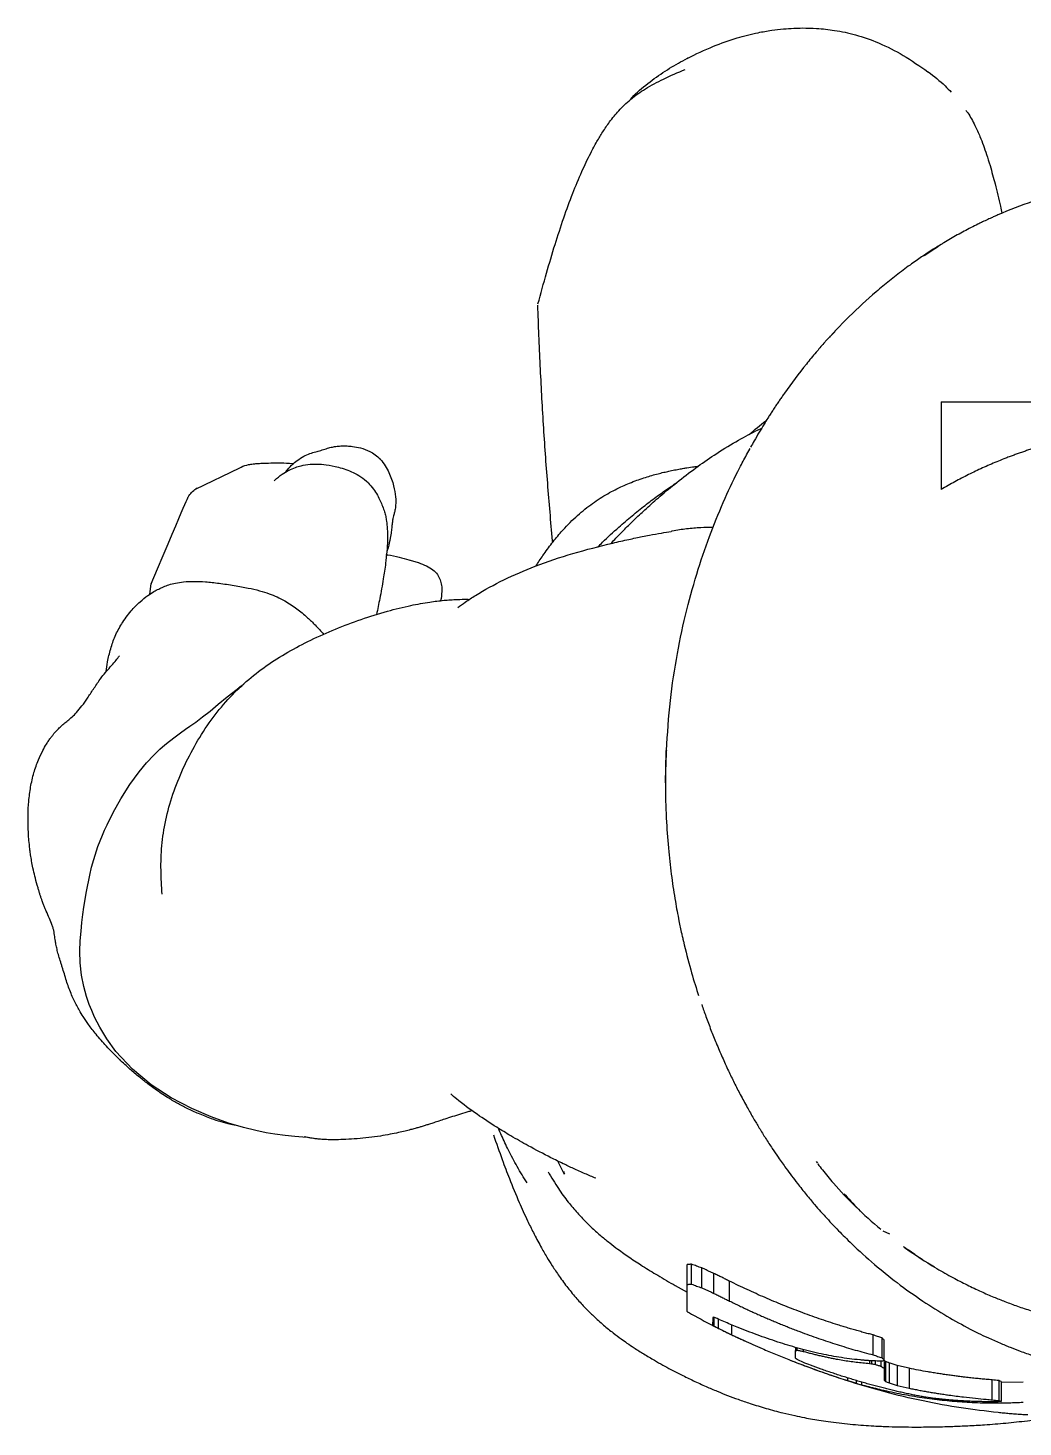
# Model space of a CAD drawing. Header units: inches. Extents: x 16559 to 58559, y 6500 to 36200.
# Drawn here: x 21458.1 to 21708.2, y 20045.1 to 20396.5 of the extents above; entities that cross this region are included whole.
import ezdxf

# ---------------------------------------------------------------- set-up
doc = ezdxf.new("R2010")
doc.units = ezdxf.units.IN
doc.header["$LTSCALE"] = 300

# ---------------------------------------------------------------- blocks, each defined once
blk = doc.blocks.new('A$C74912eca')
at = {"color": 7, "linetype": 'Continuous', "lineweight": 25}
for p, q in [((-57.15, 95.68), (57.15, 95.68)), ((-57.15, 95.68), (-57.15, 73.68)), ((-198.1, 81.2), (-198.09, 81.23)), ((-106.08, 82.32), (-105.19, 83.98)), ((-244.52, 73.75), (-233.41, 79.09)), ((-221.73, 78.1), (-221.4, 78.64)), ((-224.75, 75.83), (-224.58, 75.96)), ((-201.12, 75.27), (-201.15, 75.34)), ((-190.96, 55.96), (-190.7, 55.9)), ((-255.99, 47.35), (-255.67, 49.97)), ((-255.64, 49.93), (-255.59, 50.11)), ((-234.05, 23.53), (-232.84, 24.36)), ((-126.35, 3.38), (-126.25, 8.05)), ((-126.16, 8.1), (-126.29, 8)), ((-263.56, -69.57), (-263.6, -69.53)), ((-151.83, -98.38), (-153.51, -95.05)), ((-88.63, -95.17), (-88.3, -95.61)), ((-70.12, -113.4), (-71.76, -112.64)), ((-63.79, -118.52), (-65.48, -117.38)), ((-121.02, -126.01), (-121.02, -121.01)), ((-119.92, -125.95), (-119.92, -120.95)), ((-117.34, -126.88), (-117.34, -121.87)), ((-124, -126.32), (-121.02, -127.94)), ((-114.29, -128.27), (-114.29, -123.27)), ((-110.34, -130.21), (-110.34, -125.21)), ((-120.72, -133.07), (-121.02, -132.85)), ((-114.56, -136.29), (-114.56, -135.47)), ((-114.25, -136.5), (-114.25, -134.33)), ((-113.13, -137.07), (-113.13, -134.77)), ((-109.78, -138.7), (-109.78, -136.15)), ((-74.27, -143.72), (-74.27, -138.72)), ((-72.03, -144.47), (-72.03, -139.47)), ((-71.49, -145.05), (-71.49, -140.05)), ((-93.81, -141.77), (-93.81, -142.64)), ((-93.81, -141.77), (-93.81, -142.95)), ((-93.43, -141.88), (-93.43, -142.51)), ((-91.84, -142.32), (-91.84, -142.84)), ((-75.19, -145.08), (-75.19, -145.87)), ((-75.19, -145.87), (-74.68, -145.94)), ((-74.68, -145.13), (-74.68, -145.94)), ((-73.71, -146.15), (-73.71, -145.2)), ((-72.25, -146.6), (-72.25, -145.31)), ((-71.49, -145.4), (-71.49, -147.12)), ((-71.19, -145.38), (-71.19, -150.38)), ((-70.29, -145.77), (-70.29, -150.77)), ((-68.26, -146.38), (-68.26, -151.38)), ((-65.26, -147.1), (-65.26, -152.1)), ((-80.66, -150.2), (-80.66, -149.5)), ((-78.48, -150.86), (-78.48, -150.16)), ((-77.1, -151.25), (-77.1, -150.55)), ((-44.34, -155.02), (-44.34, -150.02)), ((-42.73, -150.2), (-42.73, -155.2)), ((-42.12, -150.4), (-42.12, -155.4)), ((-36.62, -150.62), (-42.12, -150.7)), ((-42.27, -155.46), (-42.86, -155.49))]:
    blk.add_line(p, q, dxfattribs=at)
at = {"color": 7, "linetype": 'Continuous', "lineweight": 25, "flags": 128}
blk.add_lwpolyline([(-216.34, -89.11), (-217.54, -89.06), (-219.57, -88.91), (-221.99, -88.66), (-224.61, -88.3), (-226.76, -87.93), (-229.37, -87.4), (-232.53, -86.62), (-236.28, -85.51), (-240.63, -83.95), (-245.5, -81.85), (-250.65, -79.14), (-255.7, -75.87), (-260.4, -72), (-264.54, -67.52), (-266.84, -64.35), (-268.59, -61.44), (-269.89, -58.9), (-270.63, -57.24), (-271.25, -55.68), (-271.94, -53.68), (-272.64, -51.22), (-273.21, -48.33), (-273.54, -45.22), (-273.6, -42.33), (-273.5, -39.69), (-273.31, -37.27), (-273.07, -35.09), (-272.83, -33.14), (-272.58, -31.29), (-271.93, -27.33), (-271.12, -23.24), (-270.64, -21.2), (-270.13, -19.32), (-269.06, -16.05), (-267.94, -13.21), (-267.38, -11.92), (-266.77, -10.56), (-265.27, -7.5), (-263.34, -4.02), (-261.09, -0.46), (-258.73, 2.76), (-256.82, 5.03), (-255.04, 6.9), (-253.5, 8.38), (-252.23, 9.51), (-251.07, 10.47), (-249.67, 11.56), (-248.34, 12.54), (-247.1, 13.41), (-245.95, 14.19), (-244.44, 15.24), (-242.75, 16.51), (-240.88, 18), (-238.82, 19.7), (-236.56, 21.56), (-234.08, 23.51), (-234.08, 23.51)], dxfattribs=at)
at = {"color": 7, "linetype": 'Continuous', "lineweight": 25}
for points, knots in [([(-120.99, 181.95), (-118.82, 183), (-114.75, 184.98), (-108.77, 187.06), (-103.85, 188.32), (-99.93, 189.01), (-96.94, 189.36), (-94.36, 189.53), (-91.59, 189.6), (-88.17, 189.5), (-83.7, 189.02), (-78.44, 187.91), (-72.63, 185.84), (-66.49, 182.75), (-62.57, 180), (-60.53, 178.58)], [0, 0, 0, 0, 0.112638, 0.211009, 0.295399, 0.349775, 0.396677, 0.43618, 0.47027, 0.526088, 0.596318, 0.680084, 0.776345, 0.883925, 1, 1, 1, 1]), ([(-135.61, 171.26), (-135.07, 171.85), (-133.31, 173.79), (-129.87, 176.51), (-125.51, 179.5), (-122.46, 181.16), (-120.95, 181.98)], [0, 0, 0, 0, 0.132072, 0.429218, 0.718344, 1, 1, 1, 1]), ([(-120.94, 181.96), (-120.95, 181.97), (-120.98, 181.98), (-120.97, 181.94), (-120.97, 181.93)], [0, 0, 0, 0, 0.555638, 1, 1, 1, 1]), ([(-158.5, 120.25), (-157.78, 122.84), (-156.41, 127.84), (-154.28, 135.07), (-152.1, 141.76), (-149.86, 147.87), (-147.61, 153.3), (-145.56, 157.62), (-143.78, 160.92), (-142.21, 163.54), (-140.43, 166.16), (-138.16, 168.97), (-135.17, 171.81), (-131.4, 174.48), (-126.76, 176.93), (-123.34, 178.39), (-121.51, 179.17)], [0, 0, 0, 0, 0.111122, 0.214764, 0.311564, 0.401636, 0.483127, 0.553695, 0.598917, 0.637697, 0.679781, 0.729792, 0.785904, 0.848286, 0.918707, 1, 1, 1, 1]), ([(-60.56, 178.56), (-60.52, 178.56), (-60.47, 178.57), (-60.47, 178.53), (-60.46, 178.53)], [0, 0, 0, 0, 0.765429, 1, 1, 1, 1]), ([(-60.46, 178.53), (-58.99, 177.43), (-56.92, 175.88), (-55.17, 173.97), (-54.66, 173.42)], [0, 0, 0, 0, 0.707873, 1, 1, 1, 1]), ([(-51, 168.94), (-50.84, 168.72), (-49.95, 167.53), (-48.78, 165.28), (-47.51, 162.52), (-46.57, 160.08), (-45.72, 157.66), (-44.72, 154.43), (-43.54, 150.09), (-42.57, 146.09), (-42.05, 143.62), (-41.92, 143.04)], [0, 0, 0, 0, 0.029308, 0.16184, 0.273455, 0.358869, 0.446505, 0.55312, 0.726398, 0.935547, 1, 1, 1, 1]), ([(-41.82, 143.09), (-42.13, 142.96), (-42.73, 142.7), (-43.64, 142.31), (-45.1, 141.66), (-46.53, 140.99), (-48.24, 140.16), (-49.69, 139.43), (-51.42, 138.52), (-53.13, 137.59), (-54.82, 136.63), (-55.94, 135.97), (-56.5, 135.64)], [0, 0, 0, 0, 0.059999, 0.119989, 0.179971, 0.350348, 0.408312, 0.52669, 0.645046, 0.763382, 0.8817, 1, 1, 1, 1]), ([(-56.5, 135.64), (-56.74, 135.49), (-57.46, 135.05), (-58.88, 134.18), (-60.96, 132.84), (-63.08, 131.4), (-65.09, 129.98), (-66.76, 128.76), (-68.49, 127.44), (-70.19, 126.1), (-71.87, 124.73), (-72.98, 123.79), (-73.53, 123.33)], [0, 0, 0, 0, 0.040816, 0.119885, 0.237188, 0.394523, 0.48437, 0.587579, 0.690752, 0.793884, 0.896969, 1, 1, 1, 1]), ([(-61.42, 132.39), (-60.43, 133.1), (-59.22, 133.97), (-57.93, 134.71), (-57.7, 134.84)], [0, 0, 0, 0, 0.819801, 1, 1, 1, 1]), ([(-154.79, 60.39), (-154.81, 60.52), (-155.26, 65.45), (-156.1, 75.32), (-157.17, 90), (-157.94, 104.92), (-158.35, 114.91), (-158.57, 119.96)], [0, 0, 0, 0, 0.006502, 0.24912, 0.497766, 0.746355, 1, 1, 1, 1]), ([(-85.17, 111.95), (-85.06, 112.08), (-84.64, 112.57), (-84.18, 113.02), (-83.84, 113.36)], [0, 0, 0, 0, 0.261934, 1, 1, 1, 1]), ([(-96.56, 97.85), (-96.76, 97.55), (-97.17, 96.97), (-97.78, 96.08), (-98.39, 95.19), (-98.99, 94.29), (-99.58, 93.39), (-100.16, 92.49), (-100.87, 91.38), (-101.78, 89.91), (-102.94, 88), (-104.06, 86.08), (-104.77, 84.81), (-105.06, 84.3)], [0, 0, 0, 0, 0.067294, 0.134584, 0.20187, 0.269153, 0.336432, 0.403707, 0.47098, 0.582612, 0.72802, 0.889787, 1, 1, 1, 1]), ([(-140.17, 60.08), (-140.04, 60.22), (-139.56, 60.74), (-138.43, 61.93), (-136.56, 63.84), (-134.08, 66.28), (-131.1, 69.06), (-127.63, 72.15), (-123.5, 75.57), (-118.97, 79.03), (-114.03, 82.47), (-108.99, 85.57), (-104.97, 87.78), (-102.74, 88.83), (-102.24, 89.06)], [0, 0, 0, 0, 0.015385, 0.056636, 0.119063, 0.198782, 0.279055, 0.374669, 0.48579, 0.607572, 0.722169, 0.851938, 0.966872, 1, 1, 1, 1]), ([(-105.44, 87.44), (-104.07, 88.63), (-102.63, 89.88), (-101.11, 91.04), (-101.04, 91.1)], [0, 0, 0, 0, 0.950804, 1, 1, 1, 1]), ([(-221.45, 78.6), (-220.98, 79.11), (-220.05, 80.14), (-218.51, 81.33), (-216.94, 82.25), (-215.39, 82.84), (-213.97, 83.2), (-212.81, 83.53), (-211.54, 83.98), (-210.26, 84.31), (-209.06, 84.51), (-207.82, 84.6), (-206.46, 84.6), (-204.88, 84.45), (-202.92, 84.1), (-201, 83.41), (-199.3, 82.4), (-198.5, 81.64), (-198.08, 81.23)], [0, 0, 0, 0, 0.074217, 0.148144, 0.235831, 0.322831, 0.410521, 0.499905, 0.579142, 0.634789, 0.681648, 0.721178, 0.756143, 0.793334, 0.845133, 0.912879, 0.953485, 1, 1, 1, 1]), ([(-27.8, 85.73), (-28.16, 85.64), (-28.87, 85.46), (-29.94, 85.17), (-31, 84.87), (-32.06, 84.56), (-33.11, 84.25), (-34.16, 83.92), (-35.21, 83.58), (-36.26, 83.23), (-37.3, 82.87), (-38.34, 82.5), (-39.37, 82.12), (-40.4, 81.73), (-41.69, 81.23), (-43.24, 80.61), (-45.03, 79.85), (-46.81, 79.06), (-48.57, 78.24), (-50.31, 77.39), (-52.05, 76.5), (-53.76, 75.59), (-55.47, 74.65), (-56.59, 74), (-57.15, 73.68)], [0, 0, 0, 0, 0.034667, 0.069316, 0.103951, 0.138574, 0.17319, 0.2078, 0.242409, 0.277021, 0.311637, 0.346262, 0.380899, 0.415551, 0.450221, 0.51139, 0.572497, 0.633558, 0.694592, 0.755618, 0.816654, 0.877717, 0.938827, 1, 1, 1, 1]), ([(-198.08, 81.21), (-197.66, 80.69), (-196.84, 79.66), (-195.67, 77.42), (-194.73, 74.75), (-194.23, 71.91), (-194.21, 69.74), (-194.43, 68.32), (-194.67, 67.49), (-194.81, 67.08), (-194.96, 66.36), (-195.09, 65.47), (-195.2, 64.38), (-195.33, 63.09), (-195.63, 61.25), (-196, 59.54), (-196.36, 58.38), (-196.46, 58.06)], [0, 0, 0, 0, 0.056994, 0.113079, 0.215592, 0.29977, 0.367419, 0.426952, 0.487325, 0.551806, 0.612335, 0.687105, 0.755423, 0.819156, 0.881911, 0.967654, 1, 1, 1, 1]), ([(-126.22, 8.1), (-125.95, 12.29), (-125.42, 20.44), (-123.62, 32.24), (-121.26, 43.24), (-118.38, 53.43), (-115.14, 62.78), (-111.62, 71.28), (-108.61, 77.72), (-106.66, 81.27), (-106.08, 82.32)], [0, 0, 0, 0, 0.163452, 0.31777, 0.463041, 0.599279, 0.726447, 0.844545, 0.953562, 1, 1, 1, 1]), ([(-233.41, 79.09), (-233.3, 79.16), (-232.6, 79.58), (-231.41, 79.87), (-230.07, 80.09), (-229.01, 80.19), (-227.56, 80.28), (-225.56, 80.32), (-223.06, 80.31), (-221.07, 80.3), (-220.04, 80.18), (-219.92, 80.16)], [0, 0, 0, 0, 0.022723, 0.144142, 0.220042, 0.29366, 0.399278, 0.575501, 0.774072, 0.975099, 1, 1, 1, 1]), ([(-224.63, 76.02), (-224.03, 76.53), (-222.9, 77.47), (-221.14, 78.5), (-219.54, 79.19), (-217.78, 79.73), (-215.96, 80.04), (-213.84, 80.07), (-211.46, 79.88), (-208.38, 79.28), (-205.43, 78.23), (-202.92, 76.86), (-201.74, 75.88), (-201.14, 75.38)], [0, 0, 0, 0, 0.092106, 0.170725, 0.238402, 0.296598, 0.387266, 0.453855, 0.544131, 0.667428, 0.821333, 0.907943, 1, 1, 1, 1]), ([(-221.34, 78.6), (-221.56, 78.49), (-221.81, 78.35), (-221.83, 78.08), (-221.84, 78.04)], [0, 0, 0, 0, 0.845708, 1, 1, 1, 1]), ([(-159.04, 54.43), (-158.45, 55.32), (-157.18, 57.24), (-155.04, 60.14), (-152.35, 63.41), (-149.15, 66.71), (-145.38, 69.83), (-141.58, 72.34), (-137.82, 74.3), (-134.75, 75.58), (-132.35, 76.43), (-130.64, 76.96), (-129.04, 77.42), (-127.55, 77.81), (-126.16, 78.14), (-124.73, 78.45), (-123.33, 78.72), (-122.05, 78.95), (-120.74, 79.16), (-119.5, 79.34), (-118.54, 79.47), (-118.19, 79.52)], [0, 0, 0, 0, 0.0451099, 0.0982685, 0.1493148, 0.2207829, 0.2878177, 0.3505319, 0.4083542, 0.4623685, 0.4881303, 0.5135635, 0.5396416, 0.5672704, 0.5972141, 0.6300805, 0.6792216, 0.7351623, 0.798375, 0.9257674, 1, 1, 1, 1]), ([(-255.67, 49.97), (-246.62, 71.46), (-246.16, 72.21), (-245.24, 73.18), (-244.53, 73.77), (-244.16, 74.09)], [0, 0, 0, 0, 0.262653, 0.608996, 1, 1, 1, 1]), ([(-201.12, 75.28), (-200.68, 74.78), (-199.83, 73.83), (-198.59, 71.84), (-197.66, 69.79), (-197.06, 68.1), (-196.76, 66.94), (-196.52, 65.53), (-196.32, 63.47), (-196.28, 60.88), (-196.44, 57.95), (-196.8, 54.75), (-197.42, 50.83), (-198.17, 46.54), (-198.79, 43.56), (-199.07, 42.23)], [0, 0, 0, 0, 0.0551, 0.105662, 0.192911, 0.240961, 0.282842, 0.320856, 0.374523, 0.456109, 0.533677, 0.617071, 0.732603, 0.879768, 1, 1, 1, 1]), ([(-143.42, 59.22), (-143.03, 59.62), (-141.35, 61.34), (-138.49, 63.95), (-134.92, 67.02), (-131.67, 69.63), (-128.51, 72.01), (-125.93, 73.85), (-124.4, 74.86), (-123.89, 75.2)], [0, 0, 0, 0, 0.06495, 0.282817, 0.457632, 0.62205, 0.777327, 0.926139, 1, 1, 1, 1]), ([(-114.51, 64.09), (-115.52, 64.1), (-117.64, 64.11), (-121.1, 63.77), (-123.6, 63.44), (-124.92, 63.14), (-125, 63.12)], [0, 0, 0, 0, 0.310173, 0.648052, 0.978244, 1, 1, 1, 1]), ([(-178.67, 43.98), (-178.04, 44.44), (-176.56, 45.53), (-172.8, 47.97), (-167.03, 51.12), (-158.83, 54.67), (-149.66, 57.7), (-142.39, 59.58), (-137.69, 60.67), (-135.76, 61.1), (-133.98, 61.47), (-132.22, 61.83), (-130, 62.27), (-127.58, 62.7), (-125.81, 62.99), (-125, 63.13)], [0, 0, 0, 0, 0.039646, 0.092858, 0.235745, 0.383199, 0.555939, 0.732639, 0.768612, 0.802486, 0.833512, 0.861713, 0.89375, 0.951168, 1, 1, 1, 1]), ([(-196.7, 57.27), (-196.55, 57.26), (-195.43, 57.13), (-193.5, 56.73), (-191.74, 56.23), (-190.94, 56)], [0, 0, 0, 0, 0.07577, 0.5778239, 1, 1, 1, 1]), ([(-190.92, 55.99), (-190.52, 55.88), (-189.74, 55.65), (-188.96, 55.4), (-188.57, 55.28)], [0, 0, 0, 0, 0.497347, 1, 1, 1, 1]), ([(-188.54, 55.27), (-187.84, 55.02), (-186.55, 54.56), (-184.92, 53.56), (-183.72, 52.39), (-183.28, 51.44), (-183.07, 50.99)], [0, 0, 0, 0, 0.30815, 0.569618, 0.79689, 1, 1, 1, 1]), ([(-263.09, 39.95), (-262.35, 41.04), (-261, 43.01), (-258.68, 45.32), (-256.71, 46.91), (-255.13, 47.94), (-253.82, 48.66), (-252.55, 49.24), (-251.13, 49.76), (-249.43, 50.19), (-247.38, 50.5), (-244.9, 50.61), (-241.95, 50.49), (-238.61, 50.13), (-236.1, 49.73), (-234.82, 49.52)], [0, 0, 0, 0, 0.118552, 0.214863, 0.288644, 0.340992, 0.381831, 0.420638, 0.466457, 0.520475, 0.586802, 0.670253, 0.770098, 0.882383, 1, 1, 1, 1]), ([(-234.81, 49.52), (-234.21, 49.42), (-233.05, 49.23), (-230.89, 48.83), (-228.54, 48.3), (-226.14, 47.55), (-224.04, 46.7), (-222.21, 45.76), (-220.55, 44.74), (-219.11, 43.72), (-217.73, 42.63), (-216.18, 41.29), (-214.33, 39.52), (-213.04, 38.06), (-212.33, 37.26)], [0, 0, 0, 0, 0.068753, 0.131535, 0.24423, 0.342416, 0.425629, 0.511344, 0.583805, 0.65129, 0.712917, 0.782258, 0.880746, 1, 1, 1, 1]), ([(-183.07, 50.99), (-182.94, 50.52), (-182.68, 49.57), (-182.62, 47.76), (-182.82, 46.48), (-182.95, 45.71)], [0, 0, 0, 0, 0.279133, 0.563117, 1, 1, 1, 1]), ([(-252.93, -27.97), (-253.05, -26.01), (-253.3, -22.16), (-253.14, -15.91), (-252.16, -9.49), (-250.35, -2.95), (-247.78, 3.55), (-244.56, 9.82), (-240.79, 15.66), (-236.53, 20.93), (-231.87, 25.47), (-226.8, 29.43), (-221.34, 32.88), (-215.51, 35.92), (-209.34, 38.66), (-202.91, 41.1), (-196.57, 43.08), (-190.79, 44.5), (-186.03, 45.36), (-182.71, 45.77), (-180.45, 45.95), (-178.55, 46.04), (-176.94, 46.09), (-175.92, 46.06), (-175.7, 46.05)], [0, 0, 0, 0, 0.064264, 0.125938, 0.186588, 0.246817, 0.306033, 0.363217, 0.417306, 0.467924, 0.516901, 0.565441, 0.614454, 0.664714, 0.716827, 0.770684, 0.825441, 0.874226, 0.913604, 0.944012, 0.958204, 0.973303, 0.994304, 1, 1, 1, 1]), ([(-266.98, 27.91), (-266.88, 28.72), (-266.63, 30.65), (-265.9, 33.64), (-264.82, 36.9), (-263.68, 38.9), (-263.1, 39.92)], [0, 0, 0, 0, 0.19211, 0.457672, 0.724114, 1, 1, 1, 1]), ([(-268.81, 25.54), (-268.58, 25.89), (-268.04, 26.68), (-266.95, 27.97), (-265.71, 29.35), (-264.55, 30.61), (-263.94, 31.49), (-263.67, 31.86)], [0, 0, 0, 0, 0.191291, 0.43896, 0.658688, 0.853667, 1, 1, 1, 1]), ([(-263.61, -69.55), (-264.75, -68.43), (-266.85, -66.35), (-269.41, -63.4), (-271.34, -60.93), (-272.7, -58.93), (-273.65, -57.35), (-274.41, -55.98), (-275.06, -54.69), (-275.93, -52.77), (-276.72, -50.64), (-277.34, -48.58), (-277.78, -47.12), (-278.16, -45.91), (-278.52, -44.77), (-278.82, -43.87), (-279.1, -42.85), (-279.28, -42.14), (-279.43, -41.47), (-279.61, -40.58), (-279.75, -39.74), (-279.88, -38.91), (-279.96, -38.23), (-280.09, -37.48), (-280.28, -36.67), (-280.63, -35.53), (-281.24, -34.05), (-281.92, -32.57), (-282.39, -31.5), (-282.71, -30.73), (-283.01, -29.92), (-283.26, -29.19), (-283.44, -28.66), (-283.6, -28.16), (-283.81, -27.46), (-284.07, -26.59), (-284.48, -25.15), (-284.91, -23.56), (-285.37, -21.53), (-285.71, -19.77), (-285.96, -18.28), (-286.15, -16.87), (-286.33, -15.31), (-286.5, -13.39), (-286.63, -10.94), (-286.65, -7.95), (-286.47, -4.53), (-286.02, -1.06), (-285.25, 2.38), (-284.13, 5.58), (-283.02, 7.95), (-282.07, 9.59), (-281.39, 10.64), (-280.85, 11.4), (-280.18, 12.26), (-279.4, 13.15), (-278.51, 14.03), (-277.58, 14.85), (-276.62, 15.62), (-275.53, 16.54), (-274.32, 17.73), (-273.05, 19.28), (-271.68, 21.23), (-270.25, 23.46), (-269.09, 25.15), (-268.51, 26)], [0, 0, 0, 0, 0.025391, 0.046917, 0.064491, 0.078184, 0.088118, 0.095473, 0.103208, 0.111505, 0.129895, 0.140046, 0.148849, 0.152555, 0.156075, 0.163289, 0.166402, 0.169304, 0.17235, 0.17586, 0.185113, 0.195099, 0.207968, 0.222255, 0.237117, 0.252617, 0.284963, 0.319027, 0.333994, 0.346977, 0.356713, 0.361965, 0.364034, 0.365835, 0.369173, 0.372805, 0.377102, 0.389606, 0.400923, 0.410448, 0.418077, 0.424072, 0.430803, 0.440547, 0.453301, 0.469055, 0.488282, 0.509547, 0.531557, 0.551139, 0.566966, 0.578929, 0.587679, 0.597299, 0.60863, 0.628873, 0.653229, 0.681797, 0.714523, 0.750565, 0.789686, 0.839446, 0.892207, 0.946437, 1, 1, 1, 1]), ([(-232.78, 24.42), (-232.79, 24.41), (-233.2, 24.16), (-233.65, 23.84), (-234.06, 23.52), (-234.12, 23.47)], [0, 0, 0, 0, 0.028741, 0.862679, 1, 1, 1, 1]), ([(-126.29, 8), (-126.38, 4.86), (-126.56, -1.11), (-126.28, -9.56), (-125.72, -17.01), (-124.95, -23.67), (-124.07, -29.46), (-123.19, -34.18), (-122.55, -37.25), (-122.18, -38.85), (-122.05, -39.43), (-122, -39.66), (-121.97, -39.76), (-121.96, -39.8), (-121.96, -39.82), (-121.96, -39.83), (-121.96, -39.83), (-121.39, -42.24), (-120.25, -46.62), (-118.92, -51.15), (-118.19, -53.26), (-118.13, -53.43)], [0, 0, 0, 0, 0.152051, 0.288324, 0.408829, 0.513599, 0.61226, 0.691167, 0.744247, 0.762745, 0.769943, 0.772928, 0.774206, 0.774761, 0.775004, 0.775111, 0.775158, 0.775195, 0.893485, 0.991567, 1, 1, 1, 1]), ([(-126.44, 0), (-126.44, 0.15), (-126.47, 0.85), (-126.43, 1.55), (-126.4, 2.09)], [0, 0, 0, 0, 0.22049, 1, 1, 1, 1]), ([(-117.35, -55.75), (-117.01, -56.73), (-116.28, -58.84), (-115.05, -62.1), (-113.68, -65.51), (-112.22, -68.92), (-110.7, -72.25), (-109.19, -75.38), (-107.61, -78.46), (-106, -81.43), (-104.4, -84.24), (-102.86, -86.83), (-101.3, -89.34), (-99.71, -91.79), (-98, -94.3), (-96.39, -96.58), (-94.77, -98.78), (-93.08, -100.97), (-91.16, -103.39), (-89.21, -105.73), (-87.6, -107.57), (-86.19, -109.13), (-84.69, -110.76), (-83.07, -112.45), (-81.35, -114.18), (-78.4, -117.05), (-74.16, -120.91), (-68.14, -125.76), (-62.08, -130.1), (-55.93, -133.96), (-51.22, -136.56), (-47.77, -138.31), (-45.3, -139.49), (-42.61, -140.69), (-39.88, -141.81), (-37.11, -142.88), (-34.53, -143.79), (-32.36, -144.51), (-30.77, -145), (-29.25, -145.45), (-27.38, -145.97), (-25.33, -146.49), (-23.51, -146.92), (-22.09, -147.23), (-20.85, -147.49), (-19.29, -147.79), (-17.11, -148.18), (-14.34, -148.61), (-12.29, -148.83), (-11.26, -148.93)], [0, 0, 0, 0, 0.0209891, 0.0447491, 0.0675977, 0.093091, 0.1173259, 0.1394825, 0.1616758, 0.1864731, 0.2081311, 0.2269729, 0.2476755, 0.2689459, 0.2874242, 0.3106958, 0.3271615, 0.3437329, 0.3687675, 0.3915748, 0.4071842, 0.4193757, 0.435491, 0.453139, 0.4679047, 0.484946, 0.5379657, 0.5876115, 0.6413418, 0.6889582, 0.7335971, 0.7485388, 0.7659416, 0.7878869, 0.8067648, 0.824372, 0.8464215, 0.8606508, 0.8694761, 0.8790055, 0.8918746, 0.9076639, 0.920403, 0.9285183, 0.9363168, 0.9451802, 0.9595754, 0.9798325, 1, 1, 1, 1]), ([(-233.9, -86.21), (-234.5, -86.1), (-236.75, -85.68), (-240.05, -84.61), (-243.68, -83.21), (-246.56, -81.88), (-249.19, -80.5), (-251.37, -79.22), (-253.21, -78.03), (-254.85, -76.89), (-256.7, -75.53), (-258.81, -73.84), (-261.18, -71.82), (-262.75, -70.36), (-263.59, -69.57)], [0, 0, 0, 0, 0.047789, 0.178646, 0.269501, 0.351494, 0.425649, 0.500836, 0.554106, 0.612354, 0.684035, 0.771749, 0.876852, 1, 1, 1, 1]), ([(-143.95, -99.37), (-144.85, -98.99), (-146.78, -98.18), (-149.53, -96.96), (-152.33, -95.64), (-156.14, -93.77), (-160.52, -91.46), (-165.02, -88.9), (-169.37, -86.27), (-173.92, -83.29), (-177.85, -80.43), (-179.94, -78.61), (-180.42, -78.19)], [0, 0, 0, 0, 0.068388, 0.144599, 0.215299, 0.298978, 0.455138, 0.577251, 0.673912, 0.810723, 0.956656, 1, 1, 1, 1]), ([(-175.05, -82.37), (-175.31, -82.46), (-176.35, -82.79), (-178, -83.28), (-180.04, -83.91), (-181.74, -84.45), (-183.28, -84.96), (-184.56, -85.38), (-185.64, -85.73), (-186.61, -86.04), (-187.53, -86.32), (-188.46, -86.6), (-189.41, -86.87), (-190.61, -87.19), (-192, -87.55), (-193.69, -87.94), (-195.76, -88.36), (-198.23, -88.79), (-200.03, -89.02), (-200.99, -89.15)], [0, 0, 0, 0, 0.028416, 0.112262, 0.202345, 0.299367, 0.370457, 0.430378, 0.478273, 0.513382, 0.548459, 0.575159, 0.605656, 0.64026, 0.684915, 0.742865, 0.814691, 0.900588, 1, 1, 1, 1]), ([(-161.24, -100.55), (-162.08, -99.19), (-163.77, -96.46), (-165.83, -92.49), (-167.39, -89.27), (-168.19, -87.41), (-168.45, -86.8)], [0, 0, 0, 0, 0.306711, 0.612194, 0.873942, 1, 1, 1, 1]), ([(-206.76, -89.61), (-207.61, -89.65), (-209.18, -89.72), (-211.19, -89.69), (-212.77, -89.61), (-213.98, -89.49), (-214.91, -89.36), (-215.55, -89.26), (-216.03, -89.17), (-216.55, -89.08), (-217.03, -88.98), (-217.12, -88.97), (-217.16, -88.96)], [0, 0, 0, 0, 0.152254, 0.281183, 0.392823, 0.49105, 0.577825, 0.653665, 0.723089, 0.789441, 0.906395, 1, 1, 1, 1]), ([(-200.97, -89.14), (-201.97, -89.25), (-203.91, -89.45), (-205.83, -89.56), (-206.76, -89.61)], [0, 0, 0, 0, 0.512798, 1, 1, 1, 1]), ([(-169.67, -88.47), (-168.95, -90.56), (-167.67, -94.26), (-165.52, -99.89), (-163.42, -105.01), (-161.4, -109.49), (-159.59, -113.19), (-157.97, -116.25), (-156.38, -119.02), (-154.83, -121.51), (-153.1, -124.1), (-151.04, -126.88), (-148.83, -129.54), (-146.68, -131.89), (-144.43, -134.11), (-142.1, -136.2), (-139.77, -138.1), (-137.79, -139.58), (-136.04, -140.82), (-134.14, -142.1), (-131.84, -143.55), (-129.43, -144.99), (-127.15, -146.27), (-124.9, -147.49), (-122.35, -148.81), (-119.4, -150.25), (-116.41, -151.62), (-113.54, -152.85), (-110.85, -153.92), (-108.1, -154.95), (-104.9, -156.05), (-101.14, -157.21), (-97.39, -158.21), (-94.17, -158.96), (-91.67, -159.47), (-89.47, -159.88), (-87.26, -160.24), (-83.89, -160.73), (-79.44, -161.23), (-74.57, -161.57), (-70.44, -161.75), (-67.02, -161.83), (-63.45, -161.86), (-59.19, -161.83), (-54.78, -161.71), (-50.44, -161.53), (-45.91, -161.27), (-40.93, -160.87), (-35.62, -160.3), (-30.58, -159.64), (-25.9, -158.97), (-22.92, -158.56), (-21.47, -158.36)], [0, 0, 0, 0, 0.035565, 0.063239, 0.099096, 0.127217, 0.145582, 0.167023, 0.184412, 0.19808, 0.215102, 0.23476, 0.253548, 0.270466, 0.285434, 0.303658, 0.320166, 0.333305, 0.342922, 0.354458, 0.369898, 0.386625, 0.399519, 0.412173, 0.428106, 0.446061, 0.465054, 0.481022, 0.496331, 0.511414, 0.528687, 0.551489, 0.575012, 0.59168, 0.605267, 0.617076, 0.628999, 0.642776, 0.674479, 0.704852, 0.726915, 0.746499, 0.765564, 0.790997, 0.82156, 0.84332, 0.866524, 0.895611, 0.924451, 0.951955, 0.976659, 1, 1, 1, 1]), ([(-155.97, -97.72), (-155.13, -99.15), (-153.57, -101.78), (-151.05, -105.21), (-148.75, -107.95), (-146.71, -110.11), (-144.7, -112.05), (-142.66, -113.84), (-140.5, -115.6), (-138.11, -117.41), (-135.36, -119.36), (-132.04, -121.54), (-128.22, -123.89), (-125.48, -125.47), (-124, -126.32)], [0, 0, 0, 0, 0.111413, 0.206161, 0.286025, 0.352084, 0.405029, 0.472683, 0.535191, 0.5943, 0.677724, 0.769513, 0.87637, 1, 1, 1, 1]), ([(-151.77, -98.33), (-151.84, -98.25), (-151.96, -98.1), (-151.95, -97.81), (-151.94, -97.68)], [0, 0, 0, 0, 0.544068, 1, 1, 1, 1]), ([(-88.2, -95.74), (-87.81, -96.26), (-86.56, -97.91), (-85.2, -99.49), (-84.27, -100.57)], [0, 0, 0, 0, 0.312238, 1, 1, 1, 1]), ([(-66.65, -116.54), (-65.38, -117.44), (-62.65, -119.36), (-58.48, -121.95), (-54.45, -124.23), (-50.71, -126.16), (-47.29, -127.78), (-44.12, -129.16), (-41.07, -130.38), (-38.51, -131.33), (-36.3, -132.09), (-34.53, -132.66), (-32.75, -133.21), (-31, -133.72), (-29.35, -134.17), (-28.29, -134.44), (-27.8, -134.56)], [0, 0, 0, 0, 0.108154, 0.232348, 0.340531, 0.432796, 0.524043, 0.604969, 0.674563, 0.752451, 0.794391, 0.837532, 0.881394, 0.923883, 0.964909, 1, 1, 1, 1]), ([(-119.92, -120.95), (-120, -120.96), (-120.18, -120.98), (-120.46, -121), (-120.74, -121.01), (-120.92, -121.01), (-121.02, -121.01)], [0, 0, 0, 0, 0.2412645, 0.4883477, 0.7412572, 1, 1, 1, 1]), ([(-117.34, -121.87), (-117.56, -121.8), (-117.99, -121.66), (-118.63, -121.43), (-119.27, -121.19), (-119.7, -121.03), (-119.92, -120.95)], [0, 0, 0, 0, 0.248722, 0.498286, 0.748707, 1, 1, 1, 1]), ([(-114.29, -123.27), (-114.55, -123.16), (-115.06, -122.93), (-115.83, -122.58), (-116.59, -122.23), (-117.09, -121.99), (-117.34, -121.87)], [0, 0, 0, 0, 0.25103, 0.501366, 0.751018, 1, 1, 1, 1]), ([(-121.02, -126.01), (-120.92, -126.01), (-120.73, -126.01), (-120.45, -126), (-120.18, -125.98), (-120, -125.96), (-119.92, -125.95)], [0, 0, 0, 0, 0.263489, 0.517981, 0.763482, 1, 1, 1, 1]), ([(-121.02, -127.91), (-121.02, -127.78), (-121.02, -127.6), (-121.02, -127.38), (-121.02, -127.21), (-121.02, -126.92), (-121.02, -126.51), (-121.02, -126.17), (-121.02, -126.01)], [0, 0, 0, 0, 0.226674, 0.290619, 0.357476, 0.499932, 0.766196, 1, 1, 1, 1]), ([(-119.92, -125.95), (-119.7, -126.03), (-119.27, -126.2), (-118.63, -126.43), (-117.99, -126.66), (-117.56, -126.8), (-117.34, -126.88)], [0, 0, 0, 0, 0.249852, 0.499792, 0.749836, 1, 1, 1, 1]), ([(-110.34, -125.21), (-110.67, -125.05), (-111.34, -124.73), (-112.33, -124.25), (-113.32, -123.76), (-113.97, -123.43), (-114.29, -123.27)], [0, 0, 0, 0, 0.251785, 0.502371, 0.751772, 1, 1, 1, 1]), ([(-74.27, -138.72), (-74.69, -138.62), (-75.52, -138.4), (-76.78, -138.07), (-78.04, -137.72), (-79.3, -137.36), (-80.57, -136.98), (-81.85, -136.59), (-84.27, -135.84), (-87.84, -134.66), (-92.46, -132.99), (-97.01, -131.23), (-100.73, -129.67), (-103.7, -128.36), (-105.94, -127.33), (-108.16, -126.29), (-109.61, -125.57), (-110.34, -125.21)], [0, 0, 0, 0, 0.033425, 0.067079, 0.100966, 0.135086, 0.169443, 0.204039, 0.238875, 0.366613, 0.496132, 0.620868, 0.745517, 0.809806, 0.873642, 0.937036, 1, 1, 1, 1]), ([(-121.02, -129.54), (-121.02, -129.39), (-121.02, -129.12), (-121.02, -128.71), (-121.02, -128.31), (-121.02, -128.05), (-121.02, -127.91)], [0, 0, 0, 0, 0.266444, 0.50068, 0.74626, 1, 1, 1, 1]), ([(-121.02, -130.87), (-121.02, -130.83), (-121.02, -130.73), (-121.02, -130.58), (-121.02, -130.39), (-121.02, -130.14), (-121.02, -129.84), (-121.02, -129.64), (-121.02, -129.54)], [0, 0, 0, 0, 0.113191, 0.228787, 0.343107, 0.563159, 0.776244, 1, 1, 1, 1]), ([(-117.34, -126.88), (-117.09, -126.99), (-116.59, -127.23), (-115.83, -127.58), (-115.06, -127.93), (-114.55, -128.16), (-114.29, -128.27)], [0, 0, 0, 0, 0.2489986, 0.4986567, 0.7489865, 1, 1, 1, 1]), ([(-114.29, -128.27), (-113.97, -128.43), (-113.32, -128.76), (-112.33, -129.25), (-111.34, -129.73), (-110.67, -130.05), (-110.34, -130.21)], [0, 0, 0, 0, 0.247852, 0.497127, 0.74784, 1, 1, 1, 1]), ([(-121.02, -131.79), (-121.02, -131.73), (-121.02, -131.63), (-121.02, -131.45), (-121.02, -131.27), (-121.02, -131.08), (-121.02, -130.94), (-121.02, -130.87)], [0, 0, 0, 0, 0.191616, 0.387422, 0.587419, 0.791611, 1, 1, 1, 1]), ([(-121.02, -132.37), (-121.02, -132.34), (-121.02, -132.27), (-121.02, -132.14), (-121.02, -132.01), (-121.02, -131.88), (-121.02, -131.82), (-121.02, -131.79)], [0, 0, 0, 0, 0.202923, 0.408151, 0.707128, 0.852337, 1, 1, 1, 1]), ([(-121.02, -132.7), (-121.02, -132.67), (-121.02, -132.63), (-121.02, -132.55), (-121.02, -132.47), (-121.02, -132.4), (-121.02, -132.37)], [0, 0, 0, 0, 0.241596, 0.488789, 0.741589, 1, 1, 1, 1]), ([(-121.02, -132.85), (-121.02, -132.82), (-121.02, -132.78), (-121.02, -132.72), (-121.02, -132.7)], [0, 0, 0, 0, 0.507557, 1, 1, 1, 1]), ([(-120.7, -133.03), (-118.57, -134.21), (-113.82, -136.86), (-108.79, -139.17), (-106.01, -140.45)], [0, 0, 0, 0, 0.44688, 1, 1, 1, 1]), ([(-110.34, -130.21), (-109.93, -130.41), (-109.12, -130.81), (-107.89, -131.41), (-106.66, -131.99), (-105.42, -132.57), (-104.17, -133.14), (-102.92, -133.7), (-101.66, -134.25), (-100.4, -134.8), (-99.12, -135.34), (-97.85, -135.86), (-96.56, -136.38), (-95.27, -136.9), (-93.97, -137.4), (-92.32, -138.03), (-90.33, -138.76), (-87.99, -139.59), (-85.67, -140.38), (-83.37, -141.13), (-81.07, -141.84), (-78.8, -142.51), (-76.53, -143.14), (-75.02, -143.53), (-74.27, -143.72)], [0, 0, 0, 0, 0.035258, 0.070574, 0.10595, 0.141388, 0.176891, 0.212459, 0.248096, 0.283802, 0.31958, 0.355432, 0.391359, 0.427364, 0.463447, 0.499612, 0.564481, 0.628663, 0.692171, 0.755016, 0.817209, 0.878762, 0.939688, 1, 1, 1, 1]), ([(-114.57, -134.54), (-114.57, -134.6), (-114.57, -134.71), (-114.58, -134.81), (-114.58, -134.86)], [0, 0, 0, 0, 0.504879, 1, 1, 1, 1]), ([(-114.58, -134.86), (-114.58, -134.94), (-114.58, -135.09), (-114.58, -135.23), (-114.58, -135.3)], [0, 0, 0, 0, 0.506743, 1, 1, 1, 1]), ([(-114.58, -135.3), (-114.58, -135.36), (-114.58, -135.46), (-114.57, -135.61), (-114.57, -135.75), (-114.57, -135.83), (-114.57, -135.87)], [0, 0, 0, 0, 0.261279, 0.515034, 0.761272, 1, 1, 1, 1]), ([(-114.56, -134.37), (-114.56, -134.4), (-114.57, -134.45), (-114.57, -134.51), (-114.57, -134.54)], [0, 0, 0, 0, 0.502655, 1, 1, 1, 1]), ([(-114.57, -135.87), (-114.57, -135.9), (-114.57, -135.96), (-114.57, -136.05), (-114.57, -136.13), (-114.57, -136.19), (-114.56, -136.25), (-114.56, -136.28), (-114.56, -136.29)], [0, 0, 0, 0, 0.167969, 0.33541, 0.502328, 0.668729, 0.834617, 1, 1, 1, 1]), ([(-114.34, -134.29), (-114.37, -134.31), (-114.45, -134.33), (-114.52, -134.35), (-114.56, -134.37)], [0, 0, 0, 0, 0.5025752, 1, 1, 1, 1]), ([(-114.56, -136.29), (-114.51, -136.33), (-114.4, -136.4), (-114.3, -136.47), (-114.25, -136.5)], [0, 0, 0, 0, 0.503872, 1, 1, 1, 1]), ([(-113.48, -134.63), (-113.62, -134.57), (-113.91, -134.46), (-114.19, -134.35), (-114.34, -134.29)], [0, 0, 0, 0, 0.500093, 1, 1, 1, 1]), ([(-114.25, -136.5), (-114.06, -136.59), (-113.69, -136.79), (-113.32, -136.98), (-113.13, -137.07)], [0, 0, 0, 0, 0.498852, 1, 1, 1, 1]), ([(-72.4, -145.31), (-72.7, -145.3), (-73.28, -145.28), (-74.16, -145.24), (-75.03, -145.2), (-75.91, -145.14), (-76.78, -145.07), (-78.23, -144.94), (-80.26, -144.72), (-82.84, -144.34), (-85.41, -143.89), (-88.87, -143.17), (-93.15, -142.09), (-98.31, -140.51), (-102.53, -139.04), (-105.92, -137.75), (-108.15, -136.87), (-110.11, -136.07), (-111.8, -135.36), (-112.92, -134.87), (-113.48, -134.63)], [0, 0, 0, 0, 0.020985, 0.04192, 0.062806, 0.083643, 0.104433, 0.125177, 0.187576, 0.250397, 0.311145, 0.372874, 0.500715, 0.622157, 0.750693, 0.811865, 0.873885, 0.916035, 0.958073, 1, 1, 1, 1]), ([(-113.13, -137.07), (-112.77, -137.25), (-112.03, -137.61), (-110.92, -138.16), (-110.16, -138.52), (-109.78, -138.7)], [0, 0, 0, 0, 0.326894, 0.660224, 1, 1, 1, 1]), ([(-109.78, -138.7), (-109.45, -138.86), (-108.79, -139.17), (-107.79, -139.63), (-106.35, -140.29), (-104.48, -141.14), (-101.83, -142.3), (-98.81, -143.57), (-95.25, -145.01), (-91.48, -146.46), (-88.06, -147.71), (-85.22, -148.7), (-82.94, -149.47), (-81.42, -149.96), (-80.66, -150.2)], [0, 0, 0, 0, 0.035065, 0.070222, 0.105471, 0.186453, 0.267029, 0.382607, 0.499592, 0.635352, 0.769566, 0.847326, 0.924134, 1, 1, 1, 1]), ([(-72.03, -139.47), (-72.41, -139.35), (-73.15, -139.1), (-73.9, -138.85), (-74.27, -138.72)], [0, 0, 0, 0, 0.499353, 1, 1, 1, 1]), ([(-71.49, -140.05), (-71.58, -139.95), (-71.76, -139.76), (-71.94, -139.57), (-72.03, -139.47)], [0, 0, 0, 0, 0.49904, 1, 1, 1, 1]), ([(-93.81, -143.49), (-93.81, -143.4), (-93.81, -143.23), (-93.81, -143.04), (-93.81, -142.95)], [0, 0, 0, 0, 0.503823, 1, 1, 1, 1]), ([(-93.81, -144), (-93.81, -143.95), (-93.81, -143.84), (-93.81, -143.67), (-93.81, -143.55), (-93.81, -143.49)], [0, 0, 0, 0, 0.3340196, 0.6673559, 1, 1, 1, 1]), ([(-93.81, -144.55), (-93.81, -144.51), (-93.81, -144.42), (-93.81, -144.28), (-93.81, -144.15), (-93.81, -144.05), (-93.81, -144)], [0, 0, 0, 0, 0.26044, 0.513918, 0.760437, 1, 1, 1, 1]), ([(-93.43, -142.51), (-93.16, -142.57), (-92.63, -142.68), (-92.1, -142.79), (-91.84, -142.84)], [0, 0, 0, 0, 0.509709, 1, 1, 1, 1]), ([(-91.84, -142.84), (-91.48, -142.93), (-90.78, -143.13), (-89.72, -143.4), (-88.67, -143.66), (-87.63, -143.91), (-86.6, -144.15), (-85.58, -144.37), (-84.56, -144.57), (-83.33, -144.81), (-81.88, -145.06), (-80.21, -145.32), (-78.53, -145.54), (-76.86, -145.73), (-75.75, -145.82), (-75.19, -145.87)], [0, 0, 0, 0, 0.064469, 0.128376, 0.19172, 0.254497, 0.316704, 0.378339, 0.4394, 0.499886, 0.600409, 0.700691, 0.800725, 0.9005, 1, 1, 1, 1]), ([(-74.27, -143.72), (-73.9, -143.85), (-73.15, -144.1), (-72.41, -144.35), (-72.03, -144.47)], [0, 0, 0, 0, 0.500446, 1, 1, 1, 1]), ([(-95.26, -144.99), (-94.79, -145.18), (-93.25, -145.81), (-91.77, -146.36), (-90.73, -146.74)], [0, 0, 0, 0, 0.305064, 1, 1, 1, 1]), ([(-42.9, -158.24), (-45.98, -157.87), (-52.29, -157.12), (-61.88, -155.37), (-71.55, -153.07), (-79.58, -150.67), (-85.93, -148.53), (-89.13, -147.35), (-90.74, -146.75)], [0, 0, 0, 0, 0.1889882, 0.3863187, 0.5922926, 0.7927759, 0.8956006, 1, 1, 1, 1]), ([(-64.68, -153.69), (-65.11, -153.6), (-65.96, -153.42), (-67.24, -153.13), (-68.53, -152.84), (-69.83, -152.53), (-71.13, -152.2), (-72.45, -151.87), (-73.77, -151.52), (-75.1, -151.16), (-76.44, -150.78), (-77.78, -150.39), (-79.13, -149.99), (-80.49, -149.58), (-81.86, -149.15), (-83.23, -148.7), (-84.61, -148.25), (-85.99, -147.78), (-86.92, -147.46), (-87.38, -147.29)], [0, 0, 0, 0, 0.055163, 0.110788, 0.166874, 0.223419, 0.280424, 0.337888, 0.39581, 0.454191, 0.51303, 0.572325, 0.632074, 0.692274, 0.752924, 0.814022, 0.875569, 0.937561, 1, 1, 1, 1]), ([(-73.71, -146.15), (-73.47, -146.23), (-72.98, -146.38), (-72.49, -146.53), (-72.25, -146.6)], [0, 0, 0, 0, 0.500032, 1, 1, 1, 1]), ([(-71.82, -145.29), (-71.92, -145.3), (-72.11, -145.3), (-72.31, -145.31), (-72.4, -145.31)], [0, 0, 0, 0, 0.5006211, 1, 1, 1, 1]), ([(-72.03, -144.47), (-71.94, -144.57), (-71.76, -144.76), (-71.58, -144.95), (-71.49, -145.05)], [0, 0, 0, 0, 0.500136, 1, 1, 1, 1]), ([(-71.49, -145.05), (-71.55, -145.09), (-71.66, -145.17), (-71.77, -145.25), (-71.82, -145.29)], [0, 0, 0, 0, 0.5007069, 1, 1, 1, 1]), ([(-71.49, -145.08), (-71.49, -145.01), (-71.49, -144.87), (-71.49, -144.72), (-71.49, -144.65)], [0, 0, 0, 0, 0.506274, 1, 1, 1, 1]), ([(-71.19, -145.38), (-71.24, -145.33), (-71.34, -145.23), (-71.44, -145.13), (-71.49, -145.08)], [0, 0, 0, 0, 0.503384, 1, 1, 1, 1]), ([(-71.49, -147.12), (-71.49, -147.21), (-71.49, -147.4), (-71.49, -147.67), (-71.49, -147.93), (-71.49, -148.09), (-71.49, -148.18)], [0, 0, 0, 0, 0.2478483, 0.4971359, 0.7478557, 1, 1, 1, 1]), ([(-70.29, -145.77), (-70.44, -145.71), (-70.74, -145.58), (-71.04, -145.45), (-71.19, -145.38)], [0, 0, 0, 0, 0.501857, 1, 1, 1, 1]), ([(-68.26, -146.38), (-68.6, -146.28), (-69.28, -146.08), (-69.95, -145.87), (-70.29, -145.77)], [0, 0, 0, 0, 0.501124, 1, 1, 1, 1]), ([(-65.26, -147.1), (-65.76, -146.98), (-66.76, -146.75), (-67.76, -146.5), (-68.26, -146.38)], [0, 0, 0, 0, 0.5007327, 1, 1, 1, 1]), ([(-55.24, -148.82), (-55.68, -148.76), (-56.56, -148.63), (-57.88, -148.43), (-59.19, -148.22), (-60.86, -147.94), (-62.88, -147.57), (-64.47, -147.25), (-65.26, -147.1)], [0, 0, 0, 0, 0.131786, 0.262902, 0.393355, 0.523156, 0.762193, 1, 1, 1, 1]), ([(-80.66, -150.2), (-80.3, -150.31), (-79.57, -150.53), (-78.84, -150.75), (-78.48, -150.86)], [0, 0, 0, 0, 0.501028, 1, 1, 1, 1]), ([(-78.48, -150.86), (-78.25, -150.93), (-77.79, -151.06), (-77.33, -151.19), (-77.1, -151.25)], [0, 0, 0, 0, 0.500712, 1, 1, 1, 1]), ([(-71.49, -148.18), (-71.49, -148.25), (-71.49, -148.38), (-71.49, -148.58), (-71.49, -148.77), (-71.49, -148.9), (-71.49, -148.96)], [0, 0, 0, 0, 0.25059, 0.500788, 0.750592, 1, 1, 1, 1]), ([(-71.49, -148.96), (-71.49, -149.02), (-71.49, -149.14), (-71.49, -149.31), (-71.49, -149.48), (-71.49, -149.59), (-71.49, -149.65)], [0, 0, 0, 0, 0.245025, 0.49337, 0.74503, 1, 1, 1, 1]), ([(-71.49, -149.65), (-71.49, -149.72), (-71.49, -149.87), (-71.49, -150.01), (-71.49, -150.08)], [0, 0, 0, 0, 0.494067, 1, 1, 1, 1]), ([(-51.55, -149.3), (-51.96, -149.25), (-52.79, -149.15), (-54.02, -148.99), (-54.83, -148.88), (-55.24, -148.82)], [0, 0, 0, 0, 0.335921, 0.669248, 1, 1, 1, 1]), ([(-48.59, -149.63), (-49.08, -149.57), (-50.07, -149.47), (-51.06, -149.36), (-51.55, -149.3)], [0, 0, 0, 0, 0.50297, 1, 1, 1, 1]), ([(-45.87, -149.88), (-46.33, -149.84), (-47.23, -149.76), (-48.14, -149.67), (-48.59, -149.63)], [0, 0, 0, 0, 0.503487, 1, 1, 1, 1]), ([(-42.73, -150.2), (-43, -150.17), (-43.53, -150.11), (-44.07, -150.05), (-44.34, -150.02)], [0, 0, 0, 0, 0.503232, 1, 1, 1, 1]), ([(-77.1, -151.25), (-76.78, -151.34), (-76.13, -151.51), (-75.16, -151.76), (-74.19, -152.01), (-73.21, -152.25), (-71.7, -152.6), (-69.65, -153.06), (-66.23, -153.74), (-62, -154.46), (-56.96, -155.11), (-52.75, -155.48), (-49.36, -155.67), (-46.83, -155.76), (-44.33, -155.8), (-42.12, -155.79), (-40.14, -155.75), (-38.39, -155.7), (-37.21, -155.65), (-36.62, -155.62)], [0, 0, 0, 0, 0.0241181, 0.0483385, 0.0726618, 0.0970889, 0.1216205, 0.1857623, 0.2500458, 0.3758714, 0.5001446, 0.6233762, 0.6865761, 0.7501737, 0.8100451, 0.8709548, 0.913224, 0.9562381, 1, 1, 1, 1]), ([(-65.26, -152.1), (-64.85, -152.18), (-64.03, -152.35), (-62.79, -152.58), (-61.55, -152.81), (-60.3, -153.03), (-59.04, -153.25), (-57.78, -153.45), (-56.51, -153.64), (-55.66, -153.76), (-55.24, -153.82)], [0, 0, 0, 0, 0.123242, 0.24699, 0.371244, 0.496, 0.621256, 0.747009, 0.873258, 1, 1, 1, 1]), ([(-61.01, -154.38), (-61.42, -154.31), (-62.24, -154.16), (-63.46, -153.93), (-64.27, -153.77), (-64.68, -153.69)], [0, 0, 0, 0, 0.3341502, 0.667485, 1, 1, 1, 1]), ([(-42.86, -155.49), (-43.25, -155.49), (-44.05, -155.5), (-45.23, -155.5), (-46.41, -155.49), (-47.58, -155.47), (-48.74, -155.44), (-49.89, -155.4), (-51.03, -155.34), (-52.17, -155.28), (-53.29, -155.21), (-54.41, -155.12), (-55.52, -155.03), (-56.62, -154.92), (-57.71, -154.81), (-58.43, -154.73), (-58.79, -154.68)], [0, 0, 0, 0, 0.074757, 0.14901, 0.222757, 0.295994, 0.36872, 0.440933, 0.512631, 0.583812, 0.654476, 0.724622, 0.794249, 0.863355, 0.931939, 1, 1, 1, 1]), ([(-45.87, -154.88), (-45.62, -154.91), (-45.11, -154.95), (-44.6, -154.99), (-44.34, -155.02)], [0, 0, 0, 0, 0.4973097, 1, 1, 1, 1]), ([(-42.73, -155.2), (-42.63, -155.24), (-42.42, -155.31), (-42.22, -155.37), (-42.12, -155.4)], [0, 0, 0, 0, 0.4970434, 1, 1, 1, 1]), ([(-38.64, -158.62), (-39.12, -158.58), (-40.07, -158.5), (-41.49, -158.37), (-42.43, -158.28), (-42.9, -158.24)], [0, 0, 0, 0, 0.336921, 0.67025, 1, 1, 1, 1]), ([(-35.41, -158.82), (-35.95, -158.79), (-37.03, -158.73), (-38.11, -158.66), (-38.64, -158.62)], [0, 0, 0, 0, 0.503044, 1, 1, 1, 1])]:
    blk.add_open_spline(points, degree=3, knots=knots, dxfattribs=at)
for points in [[(-33.1, 146.34), (-36.05, 145.38), (-38.96, 144.29), (-41.82, 143.09)], [(-73.53, 123.33), (-78.2, 119.32), (-82.58, 114.98), (-86.66, 110.37)], [(-86.66, 110.37), (-87.32, 109.63), (-87.97, 108.88), (-88.62, 108.12)], [(-88.62, 108.12), (-89.44, 107.14), (-90.26, 106.16), (-91.05, 105.16)], [(-91.05, 105.16), (-92.97, 102.78), (-94.8, 100.34), (-96.56, 97.85)], [(-84.27, -100.57), (-82.49, -102.61), (-80.61, -104.59), (-78.66, -106.5)], [(-81.54, -103.28), (-81.44, -103.39), (-81.34, -103.5), (-81.25, -103.61)], [(-81.25, -103.61), (-80.03, -104.96), (-78.78, -106.29), (-77.5, -107.6)], [(-78.66, -106.5), (-76.64, -108.47), (-74.53, -110.37), (-72.33, -112.18)], [(-66.68, -116.53), (-66.31, -116.8), (-65.92, -117.07), (-65.54, -117.34)], [(-65.54, -117.34), (-63.38, -118.85), (-61.16, -120.28), (-58.88, -121.64)], [(-93.81, -142.64), (-93.68, -142.6), (-93.56, -142.55), (-93.43, -142.51)], [(-93.81, -142.95), (-93.81, -142.85), (-93.81, -142.74), (-93.81, -142.64)], [(-93.4, -144.89), (-93.54, -144.78), (-93.68, -144.67), (-93.81, -144.55)], [(-91.92, -145.58), (-92.41, -145.35), (-92.91, -145.13), (-93.4, -144.89)], [(-89.98, -146.35), (-90.63, -146.09), (-91.27, -145.84), (-91.92, -145.58)], [(-87.38, -147.29), (-88.25, -146.98), (-89.12, -146.67), (-89.98, -146.35)], [(-74.68, -145.94), (-74.36, -146.01), (-74.04, -146.08), (-73.71, -146.15)], [(-72.25, -146.6), (-72, -146.78), (-71.75, -146.95), (-71.49, -147.12)], [(-71.49, -150.08), (-71.39, -150.18), (-71.29, -150.28), (-71.19, -150.38)], [(-71.19, -150.38), (-70.89, -150.51), (-70.59, -150.64), (-70.29, -150.77)], [(-70.29, -150.77), (-69.61, -150.98), (-68.94, -151.18), (-68.26, -151.38)], [(-44.34, -150.02), (-44.85, -149.97), (-45.36, -149.93), (-45.87, -149.88)], [(-42.12, -150.4), (-42.32, -150.34), (-42.52, -150.27), (-42.73, -150.2)], [(-68.26, -151.38), (-67.26, -151.63), (-66.26, -151.87), (-65.26, -152.1)], [(-58.79, -154.68), (-59.53, -154.59), (-60.27, -154.49), (-61.01, -154.38)], [(-55.24, -153.82), (-54.01, -153.99), (-52.78, -154.15), (-51.55, -154.3)], [(-51.55, -154.3), (-50.56, -154.42), (-49.57, -154.52), (-48.59, -154.63)], [(-48.59, -154.63), (-47.68, -154.72), (-46.78, -154.8), (-45.87, -154.88)], [(-44.34, -155.02), (-43.8, -155.08), (-43.26, -155.14), (-42.73, -155.2)], [(-42.12, -155.4), (-42.17, -155.42), (-42.22, -155.44), (-42.27, -155.46)]]:
    blk.add_open_spline(points, degree=3, dxfattribs=at)

msp = doc.modelspace()

# ---------------------------------------------------------------- block references
msp.add_blockref('A$C74912eca', (21744.779, 20206.913))

doc.saveas('drawing.dxf')
